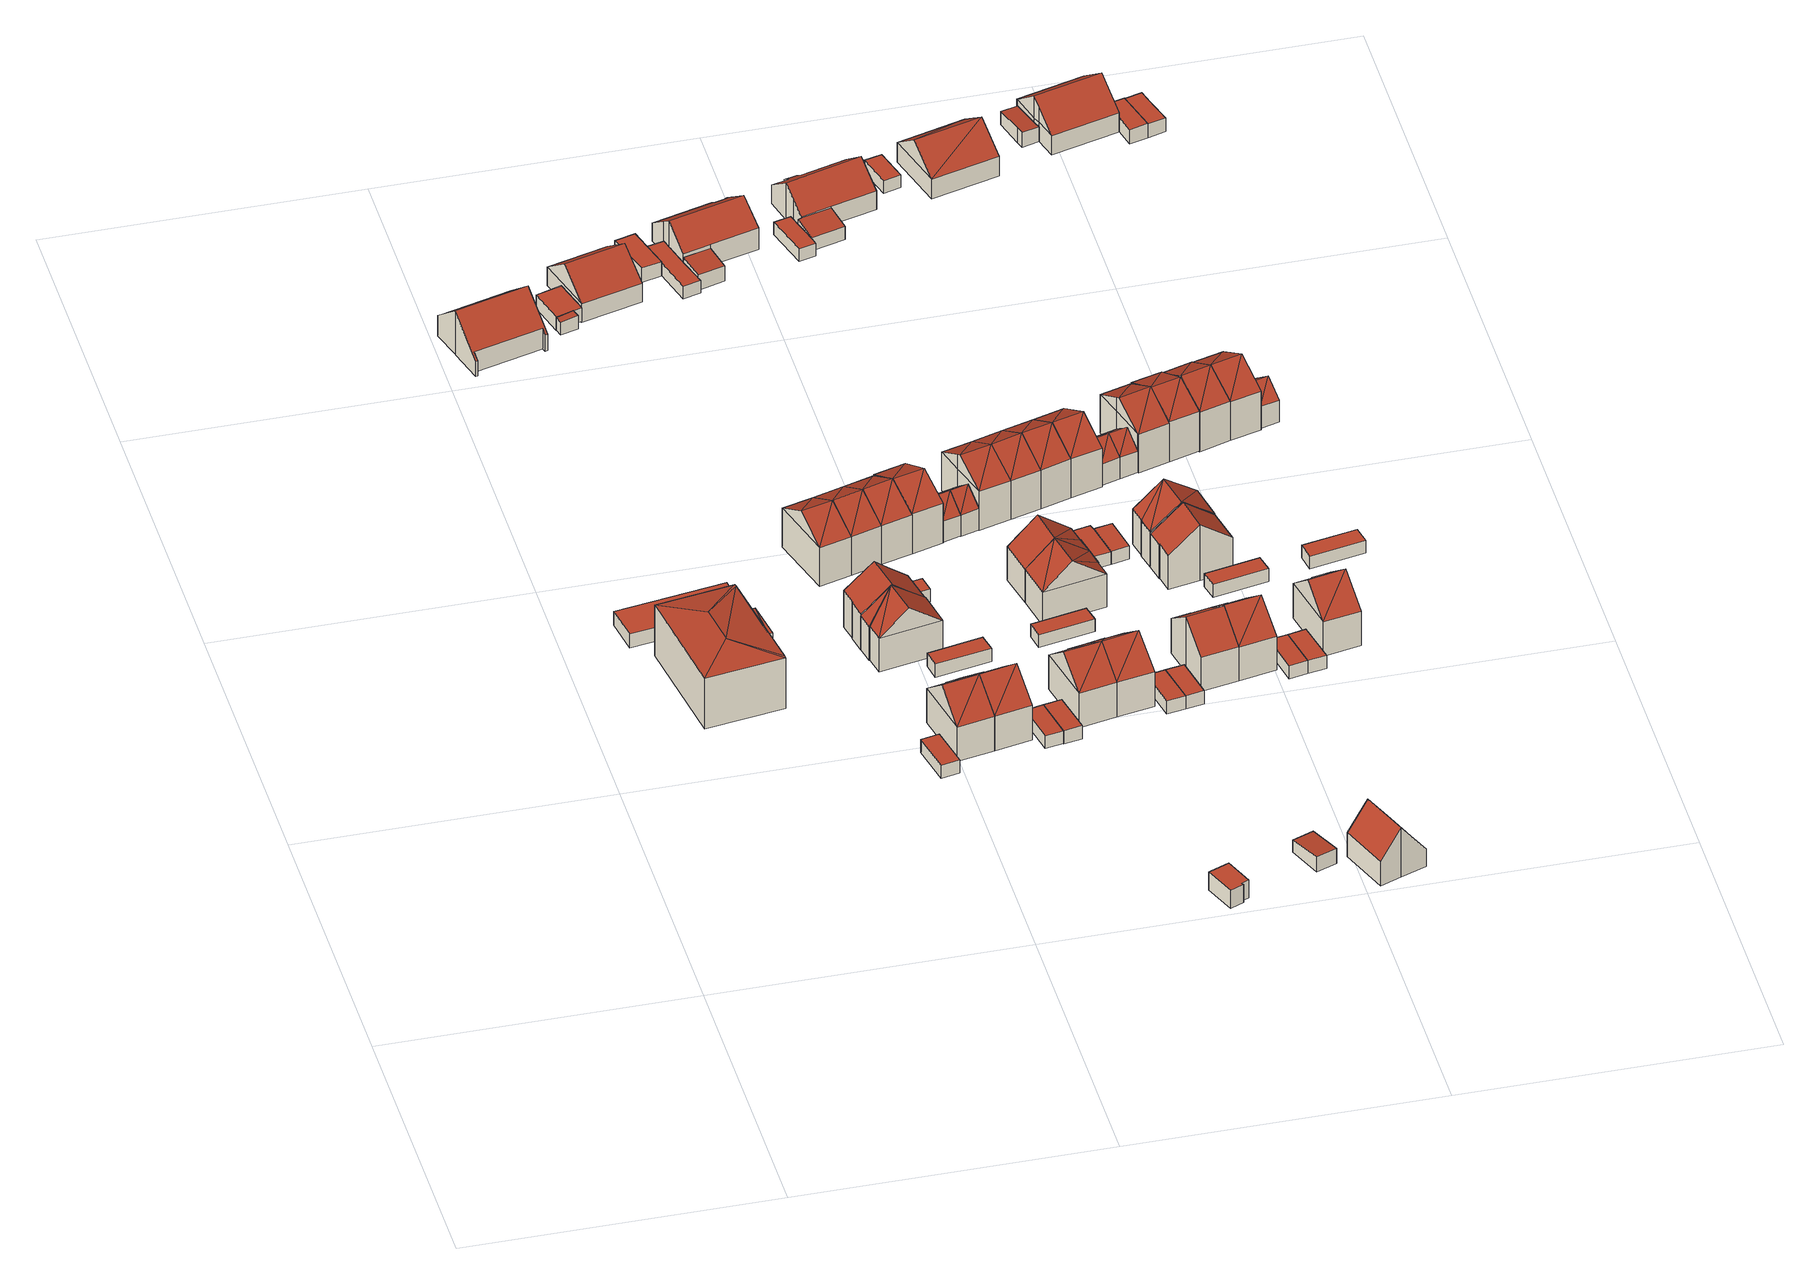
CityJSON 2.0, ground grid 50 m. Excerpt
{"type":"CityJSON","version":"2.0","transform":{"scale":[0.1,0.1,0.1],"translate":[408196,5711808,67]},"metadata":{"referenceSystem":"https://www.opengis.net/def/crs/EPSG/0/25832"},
"CityObjects":{
"building1":{"type":"Building","attributes":{"Gemeindeschluessel":"05978036","Geometrietyp2DReferenz":"3000","function":"31001_1000","roofType":"5000","measuredHeight":10.51},"geometry":[{"type":"MultiSurface","lod":"2","boundaries":[[[0,1,2,3]],[[1,4,5,2]],[[4,6,7,5]],[[6,8,9,7]],[[8,10,11,9]],[[10,12,13,11]],[[12,14,15,13]],[[14,0,3,15]],[[1,16,17]],[[16,1,0]],[[18,12,19]],[[12,18,14]],[[14,18,16,0]],[[8,6,10]],[[4,10,6]],[[17,10,4]],[[17,19,10]],[[17,18,19]],[[18,17,16]],[[4,1,17]],[[12,10,19]],[[3,2,5,7,9,11,13,15]]],"semantics":{"surfaces":[{"type":"WallSurface"},{"type":"RoofSurface"},{"type":"GroundSurface"}],"values":[0,0,0,0,0,0,0,0,1,1,1,1,1,1,1,1,1,1,1,0,0,2]}}]},
"building2":{"type":"Building","attributes":{"Gemeindeschluessel":"05978036","Geometrietyp2DReferenz":"3000","function":"31001_2460","roofType":"1000","measuredHeight":2.5},"geometry":[{"type":"MultiSurface","lod":"2","boundaries":[[[20,21,22,23]],[[21,24,25,22]],[[24,26,27,25]],[[26,20,23,27]],[[26,24,21,20]],[[23,22,25,27]]],"semantics":{"surfaces":[{"type":"WallSurface"},{"type":"RoofSurface"},{"type":"GroundSurface"}],"values":[0,0,0,0,1,2]}}]},
"building3":{"type":"Building","attributes":{"Gemeindeschluessel":"05978036","Geometrietyp2DReferenz":"3000","function":"31001_1000","roofType":"3100","measuredHeight":7.9},"geometry":[{"type":"MultiSurface","lod":"2","boundaries":[[[28,29,30,31]],[[29,32,33,30]],[[32,34,35,33]],[[34,36,37,35]],[[36,38,39,37]],[[38,40,41,39]],[[40,42,43,41]],[[42,44,45,43]],[[44,46,47,45]],[[46,48,49,47]],[[48,50,51,49]],[[50,28,31,51]],[[46,44,42,40,38,36,34,32,29]],[[29,28,50,48,46]],[[31,30,33,35,37,39,41,43,45,47,49,51]]],"semantics":{"surfaces":[{"type":"WallSurface"},{"type":"RoofSurface"},{"type":"GroundSurface"}],"values":[0,0,0,0,0,0,0,0,0,0,0,0,1,1,2]}}]},
"building4":{"type":"Building","attributes":{"Gemeindeschluessel":"05978036","Geometrietyp2DReferenz":"3000","function":"31001_2460","roofType":"1000","measuredHeight":2.38},"geometry":[{"type":"MultiSurface","lod":"2","boundaries":[[[52,53,54,55]],[[53,56,57,54]],[[56,58,59,57]],[[58,52,55,59]],[[58,56,53,52]],[[55,54,57,59]]],"semantics":{"surfaces":[{"type":"WallSurface"},{"type":"RoofSurface"},{"type":"GroundSurface"}],"values":[0,0,0,0,1,2]}}]},
"building5":{"type":"Building","attributes":{"Gemeindeschluessel":"05978036","Geometrietyp2DReferenz":"3000","function":"31001_1000","roofType":"5000","measuredHeight":10.38},"geometry":[{"type":"MultiSurface","lod":"2","boundaries":[[[60,61,62,63]],[[61,64,65,62]],[[64,66,67,65]],[[66,68,69,67]],[[68,70,71,69]],[[70,60,63,71]],[[60,70,68]],[[68,72,60]],[[68,73,72]],[[73,68,66]],[[72,64,61]],[[64,72,73]],[[61,60,72]],[[66,64,73]],[[63,62,65,67,69,71]]],"semantics":{"surfaces":[{"type":"WallSurface"},{"type":"RoofSurface"},{"type":"GroundSurface"}],"values":[0,0,0,0,0,0,1,1,1,1,1,1,0,0,2]}}]},
"building6":{"type":"Building","attributes":{"Gemeindeschluessel":"05978036","Geometrietyp2DReferenz":"3000","function":"31001_9998","roofType":"2100","measuredHeight":2.46},"geometry":[{"type":"MultiSurface","lod":"2","boundaries":[[[74,75,76,77]],[[75,78,79,76]],[[78,80,81,79]],[[80,74,77,81]],[[80,78,75,74]],[[77,76,79,81]]],"semantics":{"surfaces":[{"type":"WallSurface"},{"type":"RoofSurface"},{"type":"GroundSurface"}],"values":[0,0,0,0,1,2]}}]},
"building7":{"type":"Building","attributes":{"Gemeindeschluessel":"05978036","Geometrietyp2DReferenz":"3000","function":"31001_2460","roofType":"1000","measuredHeight":2.47},"geometry":[{"type":"MultiSurface","lod":"2","boundaries":[[[82,83,84,85]],[[83,86,87,84]],[[86,88,89,87]],[[88,90,91,89]],[[90,92,93,91]],[[92,82,85,93]],[[92,90,88,86,83,82]],[[85,84,87,89,91,93]]],"semantics":{"surfaces":[{"type":"WallSurface"},{"type":"RoofSurface"},{"type":"GroundSurface"}],"values":[0,0,0,0,0,0,1,2]}}]},
"building8":{"type":"Building","attributes":{"Gemeindeschluessel":"05978036","Geometrietyp2DReferenz":"3000","function":"31001_1000","roofType":"5000","measuredHeight":10.19},"geometry":[{"type":"MultiSurface","lod":"2","boundaries":[[[94,95,96,97]],[[95,98,99,96]],[[98,100,101,99]],[[100,102,103,101]],[[102,104,105,103]],[[104,94,97,105]],[[106,98,95,107]],[[107,100,106]],[[107,102,100]],[[107,104,102]],[[104,107,94]],[[95,94,107]],[[100,98,106]],[[97,96,99,101,103,105]]],"semantics":{"surfaces":[{"type":"WallSurface"},{"type":"RoofSurface"},{"type":"GroundSurface"}],"values":[0,0,0,0,0,0,1,1,1,1,1,0,0,2]}}]},
"building9":{"type":"Building","attributes":{"Gemeindeschluessel":"05978036","Geometrietyp2DReferenz":"3000","function":"31001_1000","roofType":"3100","measuredHeight":10.18},"geometry":[{"type":"MultiSurface","lod":"2","boundaries":[[[108,109,110,111]],[[109,112,113,110]],[[112,114,115,113]],[[114,108,111,115]],[[112,109,116]],[[108,114,117]],[[117,109,108]],[[109,117,116]],[[114,116,117]],[[116,114,112]],[[111,110,113,115]]],"semantics":{"surfaces":[{"type":"WallSurface"},{"type":"RoofSurface"},{"type":"GroundSurface"}],"values":[0,0,0,0,0,0,1,1,1,1,2]}}]},
"building10":{"type":"Building","attributes":{"Gemeindeschluessel":"05978036","Geometrietyp2DReferenz":"3000","function":"31001_1000","roofType":"5000","measuredHeight":10.4},"geometry":[{"type":"MultiSurface","lod":"2","boundaries":[[[118,119,120,121]],[[119,122,123,120]],[[122,124,125,123]],[[124,126,127,125]],[[126,128,129,127]],[[128,130,131,129]],[[130,118,121,131]],[[118,132,133,124,122,119]],[[130,128,126,133,132]],[[126,124,133]],[[118,130,132]],[[121,120,123,125,127,129,131]]],"semantics":{"surfaces":[{"type":"WallSurface"},{"type":"RoofSurface"},{"type":"GroundSurface"}],"values":[0,0,0,0,0,0,0,1,1,0,0,2]}}]},
"building11":{"type":"Building","attributes":{"Gemeindeschluessel":"05978036","Geometrietyp2DReferenz":"3000","function":"31001_1000","roofType":"5000","measuredHeight":10.38},"geometry":[{"type":"MultiSurface","lod":"2","boundaries":[[[60,134,135,63]],[[134,136,137,135]],[[136,138,139,137]],[[138,140,141,139]],[[140,61,62,141]],[[61,60,63,62]],[[142,61,140]],[[61,142,72]],[[136,142,138]],[[136,72,142]],[[134,72,136]],[[72,134,60]],[[140,138,142]],[[60,61,72]],[[63,135,137,139,141,62]]],"semantics":{"surfaces":[{"type":"WallSurface"},{"type":"RoofSurface"},{"type":"GroundSurface"}],"values":[0,0,0,0,0,0,1,1,1,1,1,1,0,0,2]}}]},
"building12":{"type":"Building","attributes":{"Gemeindeschluessel":"05978036","Geometrietyp2DReferenz":"3000","function":"31001_1000","roofType":"3100","measuredHeight":7.4},"geometry":[{"type":"MultiSurface","lod":"2","boundaries":[[[143,144,145,146]],[[144,147,148,145]],[[147,149,150,148]],[[149,143,146,150]],[[147,144,151]],[[143,149,152]],[[144,143,152,151]],[[149,147,151,152]],[[146,145,148,150]]],"semantics":{"surfaces":[{"type":"WallSurface"},{"type":"RoofSurface"},{"type":"GroundSurface"}],"values":[0,0,0,0,0,0,1,1,2]}}]},
"building13":{"type":"Building","attributes":{"Gemeindeschluessel":"05978036","Geometrietyp2DReferenz":"3000","function":"31001_2460","roofType":"1000","measuredHeight":2.43},"geometry":[{"type":"MultiSurface","lod":"2","boundaries":[[[153,154,155,156]],[[154,157,158,155]],[[157,159,160,158]],[[159,153,156,160]],[[159,157,154,153]],[[156,155,158,160]]],"semantics":{"surfaces":[{"type":"WallSurface"},{"type":"RoofSurface"},{"type":"GroundSurface"}],"values":[0,0,0,0,1,2]}}]},
"building14":{"type":"Building","attributes":{"Gemeindeschluessel":"05978036","Geometrietyp2DReferenz":"3000","function":"31001_1000","roofType":"3100","measuredHeight":10.2},"geometry":[{"type":"MultiSurface","lod":"2","boundaries":[[[114,161,162,115]],[[161,163,164,162]],[[163,108,111,164]],[[108,114,115,111]],[[163,161,165]],[[114,108,117]],[[161,117,165]],[[117,161,114]],[[165,108,163]],[[108,165,117]],[[115,162,164,111]]],"semantics":{"surfaces":[{"type":"WallSurface"},{"type":"RoofSurface"},{"type":"GroundSurface"}],"values":[0,0,0,0,0,0,1,1,1,1,2]}}]},
"building15":{"type":"Building","attributes":{"Gemeindeschluessel":"05978036","Geometrietyp2DReferenz":"3000","function":"31001_2460","roofType":"1000","measuredHeight":2.44},"geometry":[{"type":"MultiSurface","lod":"2","boundaries":[[[166,167,168,127]],[[167,169,170,168]],[[169,171,172,170]],[[171,173,129,172]],[[173,166,127,129]],[[173,171,169,167,166]],[[127,168,170,172,129]]],"semantics":{"surfaces":[{"type":"WallSurface"},{"type":"RoofSurface"},{"type":"GroundSurface"}],"values":[0,0,0,0,0,1,2]}}]},
"building16":{"type":"Building","attributes":{"Gemeindeschluessel":"05978036","Geometrietyp2DReferenz":"3000","function":"31001_2460","roofType":"1000","measuredHeight":2.35},"geometry":[{"type":"MultiSurface","lod":"2","boundaries":[[[174,175,176,177]],[[175,178,179,176]],[[178,180,181,179]],[[180,174,177,181]],[[180,178,175,174]],[[177,176,179,181]]],"semantics":{"surfaces":[{"type":"WallSurface"},{"type":"RoofSurface"},{"type":"GroundSurface"}],"values":[0,0,0,0,1,2]}}]},
"building17":{"type":"Building","attributes":{"Gemeindeschluessel":"05978036","Geometrietyp2DReferenz":"3000","function":"31001_2460","roofType":"1000","measuredHeight":2.41},"geometry":[{"type":"MultiSurface","lod":"2","boundaries":[[[174,182,183,184]],[[182,185,186,183]],[[185,175,187,186]],[[175,174,184,187]],[[175,185,182,174]],[[184,183,186,187]]],"semantics":{"surfaces":[{"type":"WallSurface"},{"type":"RoofSurface"},{"type":"GroundSurface"}],"values":[0,0,0,0,1,2]}}]},
"building18":{"type":"Building","attributes":{"Gemeindeschluessel":"05978036","Geometrietyp2DReferenz":"3000","function":"31001_1000","roofType":"1000","measuredHeight":3.38},"geometry":[{"type":"MultiSurface","lod":"2","boundaries":[[[188,189,190,191]],[[189,192,193,190]],[[192,194,195,193]],[[194,196,197,195]],[[196,198,199,197]],[[198,200,201,199]],[[200,188,191,201]],[[200,198,196,194,192,189,188]],[[191,190,193,195,197,199,201]]],"semantics":{"surfaces":[{"type":"WallSurface"},{"type":"RoofSurface"},{"type":"GroundSurface"}],"values":[0,0,0,0,0,0,0,1,2]}}]},
"building19":{"type":"Building","attributes":{"Gemeindeschluessel":"05978036","Geometrietyp2DReferenz":"3000","function":"31001_1000","roofType":"3100","measuredHeight":10.19},"geometry":[{"type":"MultiSurface","lod":"2","boundaries":[[[161,202,203,162]],[[202,204,205,203]],[[204,163,164,205]],[[163,161,162,164]],[[204,202,206]],[[161,163,165]],[[202,165,206]],[[165,202,161]],[[206,163,204]],[[163,206,165]],[[162,203,205,164]]],"semantics":{"surfaces":[{"type":"WallSurface"},{"type":"RoofSurface"},{"type":"GroundSurface"}],"values":[0,0,0,0,0,0,1,1,1,1,2]}}]},
"building20":{"type":"Building","attributes":{"Gemeindeschluessel":"05978036","Geometrietyp2DReferenz":"3000","function":"31001_2460","roofType":"1000","measuredHeight":2.6},"geometry":[{"type":"MultiSurface","lod":"2","boundaries":[[[207,208,209,210]],[[208,211,212,209]],[[211,213,214,212]],[[213,215,216,214]],[[215,207,210,216]],[[215,213,211,208,207]],[[210,209,212,214,216]]],"semantics":{"surfaces":[{"type":"WallSurface"},{"type":"RoofSurface"},{"type":"GroundSurface"}],"values":[0,0,0,0,0,1,2]}}]},
"building21":{"type":"Building","attributes":{"Gemeindeschluessel":"05978036","Geometrietyp2DReferenz":"3000","function":"31001_1000","roofType":"5000","measuredHeight":10.15},"geometry":[{"type":"MultiSurface","lod":"2","boundaries":[[[217,218,219,203]],[[218,220,221,219]],[[220,222,205,221]],[[222,217,203,205]],[[218,223,224]],[[223,218,217]],[[224,222,220]],[[222,224,223]],[[220,218,224]],[[217,222,223]],[[203,219,221,205]]],"semantics":{"surfaces":[{"type":"WallSurface"},{"type":"RoofSurface"},{"type":"GroundSurface"}],"values":[0,0,0,0,1,1,1,1,0,0,2]}}]},
"building22":{"type":"Building","attributes":{"Gemeindeschluessel":"05978036","Geometrietyp2DReferenz":"3000","function":"31001_1000","roofType":"5000","measuredHeight":10.35},"geometry":[{"type":"MultiSurface","lod":"2","boundaries":[[[225,226,227,228]],[[226,229,230,227]],[[229,231,232,230]],[[231,233,234,232]],[[233,235,236,234]],[[235,225,228,236]],[[237,229,226]],[[229,237,238]],[[225,235,233]],[[233,237,225]],[[233,238,237]],[[238,233,231]],[[231,229,238]],[[226,225,237]],[[228,227,230,232,234,236]]],"semantics":{"surfaces":[{"type":"WallSurface"},{"type":"RoofSurface"},{"type":"GroundSurface"}],"values":[0,0,0,0,0,0,1,1,1,1,1,1,0,0,2]}}]},
"building23":{"type":"Building","attributes":{"Gemeindeschluessel":"05978036","Geometrietyp2DReferenz":"3000","function":"31001_2460","roofType":"1000","measuredHeight":2.29},"geometry":[{"type":"MultiSurface","lod":"2","boundaries":[[[239,240,241,242]],[[240,243,244,241]],[[243,245,246,244]],[[245,247,248,246]],[[247,249,250,248]],[[249,251,252,250]],[[251,239,242,252]],[[251,249,247,245,243,240,239]],[[242,241,244,246,248,250,252]]],"semantics":{"surfaces":[{"type":"WallSurface"},{"type":"RoofSurface"},{"type":"GroundSurface"}],"values":[0,0,0,0,0,0,0,1,2]}}]},
"building24":{"type":"Building","attributes":{"Gemeindeschluessel":"05978036","Geometrietyp2DReferenz":"3000","function":"31001_2460","roofType":"3100","measuredHeight":6.32},"geometry":[{"type":"MultiSurface","lod":"2","boundaries":[[[253,254,255,256]],[[254,257,258,255]],[[257,259,260,258]],[[259,253,256,260]],[[257,254,261]],[[253,259,262]],[[254,262,261]],[[262,254,253]],[[261,259,257]],[[259,261,262]],[[256,255,258,260]]],"semantics":{"surfaces":[{"type":"WallSurface"},{"type":"RoofSurface"},{"type":"GroundSurface"}],"values":[0,0,0,0,0,0,1,1,1,1,2]}}]},
"building25":{"type":"Building","attributes":{"Gemeindeschluessel":"05978036","Geometrietyp2DReferenz":"3000","function":"31001_2460","roofType":"1000","measuredHeight":2.3},"geometry":[{"type":"MultiSurface","lod":"2","boundaries":[[[263,264,265,266]],[[264,267,268,265]],[[267,269,270,268]],[[269,263,266,270]],[[269,267,264,263]],[[266,265,268,270]]],"semantics":{"surfaces":[{"type":"WallSurface"},{"type":"RoofSurface"},{"type":"GroundSurface"}],"values":[0,0,0,0,1,2]}}]},
"building26":{"type":"Building","attributes":{"Gemeindeschluessel":"05978036","Geometrietyp2DReferenz":"3000","function":"31001_1000","roofType":"5000","measuredHeight":10.34},"geometry":[{"type":"MultiSurface","lod":"2","boundaries":[[[225,271,272,228]],[[271,273,274,272]],[[273,275,276,274]],[[275,277,278,276]],[[277,226,227,278]],[[226,225,228,227]],[[273,279,275]],[[273,237,279]],[[271,237,273]],[[237,271,225]],[[279,226,277]],[[226,279,237]],[[277,275,279]],[[225,226,237]],[[228,272,274,276,278,227]]],"semantics":{"surfaces":[{"type":"WallSurface"},{"type":"RoofSurface"},{"type":"GroundSurface"}],"values":[0,0,0,0,0,0,1,1,1,1,1,1,0,0,2]}}]},
"building27":{"type":"Building","attributes":{"Gemeindeschluessel":"05978036","Geometrietyp2DReferenz":"3000","function":"31001_2460","roofType":"3100","measuredHeight":6.42},"geometry":[{"type":"MultiSurface","lod":"2","boundaries":[[[254,280,281,282]],[[280,283,284,281]],[[283,257,285,284]],[[257,254,282,285]],[[283,280,286]],[[254,257,261]],[[280,261,286]],[[261,280,254]],[[286,257,283]],[[257,286,261]],[[282,281,284,285]]],"semantics":{"surfaces":[{"type":"WallSurface"},{"type":"RoofSurface"},{"type":"GroundSurface"}],"values":[0,0,0,0,0,0,1,1,1,1,2]}}]},
"building28":{"type":"Building","attributes":{"Gemeindeschluessel":"05978036","Geometrietyp2DReferenz":"3000","function":"31001_1000"},"children":["building28-1","building28-2"]},
"building28-1":{"type":"BuildingPart","attributes":{"roofType":"2100","measuredHeight":3.23},"parents":["building28"],"geometry":[{"type":"MultiSurface","lod":"2","boundaries":[[[287,288,289,290]],[[288,291,250,289]],[[291,292,248,250]],[[291,288,287,292]],[[248,290,289,250]],[[290,248,292,287]]],"semantics":{"surfaces":[{"type":"WallSurface"},{"type":"RoofSurface"},{"type":"GroundSurface"},{"type":"ClosureSurface"}],"values":[0,0,0,1,2,3]}}]},
"building28-2":{"type":"BuildingPart","attributes":{"roofType":"3100","measuredHeight":7.15},"parents":["building28"],"geometry":[{"type":"MultiSurface","lod":"2","boundaries":[[[293,294,295,296]],[[294,297,298,295]],[[297,299,300,298]],[[299,301,302,300]],[[301,303,304,302]],[[303,305,306,304]],[[305,307,290,306]],[[307,287,290]],[[308,309,310,248,292]],[[309,311,246,310]],[[311,312,313,246]],[[312,293,296,313]],[[309,308,307,305,303]],[[303,301,299,297,294,293,312,311,309]],[[296,295,298,300,302,304,306,290,248,310,246,313]],[[292,287,307,308]],[[292,248,290,287]]],"semantics":{"surfaces":[{"type":"WallSurface"},{"type":"RoofSurface"},{"type":"GroundSurface"},{"type":"ClosureSurface"}],"values":[0,0,0,0,0,0,0,0,0,0,0,0,1,1,2,0,3]}}]},
"building29":{"type":"Building","attributes":{"Gemeindeschluessel":"05978036","Geometrietyp2DReferenz":"3000","function":"31001_2460","roofType":"2100","measuredHeight":2.85},"geometry":[{"type":"MultiSurface","lod":"2","boundaries":[[[314,315,316,317]],[[315,318,319,316]],[[318,320,321,319]],[[320,314,317,321]],[[320,318,315,314]],[[317,316,319,321]]],"semantics":{"surfaces":[{"type":"WallSurface"},{"type":"RoofSurface"},{"type":"GroundSurface"}],"values":[0,0,0,0,1,2]}}]},
"building30":{"type":"Building","attributes":{"Gemeindeschluessel":"05978036","Geometrietyp2DReferenz":"3000","function":"31001_1000","roofType":"5000","measuredHeight":10.29},"geometry":[{"type":"MultiSurface","lod":"2","boundaries":[[[322,323,324,325]],[[323,326,327,324]],[[326,328,329,327]],[[328,330,331,329]],[[330,332,333,331]],[[332,322,325,333]],[[334,332,335]],[[332,334,322]],[[326,323,328]],[[328,335,330]],[[323,335,328]],[[335,323,334]],[[323,322,334]],[[332,330,335]],[[325,324,327,329,331,333]]],"semantics":{"surfaces":[{"type":"WallSurface"},{"type":"RoofSurface"},{"type":"GroundSurface"}],"values":[0,0,0,0,0,0,1,1,1,1,1,1,0,0,2]}}]},
"building31":{"type":"Building","attributes":{"Gemeindeschluessel":"05978036","Geometrietyp2DReferenz":"3000","function":"31001_1000","roofType":"5000","measuredHeight":10.3},"geometry":[{"type":"MultiSurface","lod":"2","boundaries":[[[322,336,337,325]],[[336,338,339,337]],[[338,340,341,339]],[[340,342,343,341]],[[342,323,324,343]],[[323,322,325,324]],[[322,334,344,336]],[[340,323,342]],[[340,334,323]],[[338,334,340]],[[334,338,344]],[[322,323,334]],[[338,336,344]],[[325,337,339,341,343,324]]],"semantics":{"surfaces":[{"type":"WallSurface"},{"type":"RoofSurface"},{"type":"GroundSurface"}],"values":[0,0,0,0,0,0,1,1,1,1,1,0,0,2]}}]},
"building32":{"type":"Building","attributes":{"Gemeindeschluessel":"05978036","Geometrietyp2DReferenz":"3000","function":"31001_2460","roofType":"1000","measuredHeight":2.43},"geometry":[{"type":"MultiSurface","lod":"2","boundaries":[[[345,346,347,348]],[[346,349,350,347]],[[349,351,352,350]],[[351,345,348,352]],[[351,349,346,345]],[[348,347,350,352]]],"semantics":{"surfaces":[{"type":"WallSurface"},{"type":"RoofSurface"},{"type":"GroundSurface"}],"values":[0,0,0,0,1,2]}}]},
"building33":{"type":"Building","attributes":{"Gemeindeschluessel":"05978036","Geometrietyp2DReferenz":"3000","function":"31001_1000","roofType":"3100","measuredHeight":10.21},"geometry":[{"type":"MultiSurface","lod":"2","boundaries":[[[353,354,355,356]],[[354,357,358,355]],[[357,359,284,358]],[[359,360,281,284]],[[360,361,362,281]],[[361,353,356,362]],[[363,364,353]],[[353,361,365,363]],[[357,354,364]],[[364,363,366,357]],[[357,366,359]],[[359,366,363,365,360]],[[360,365,361]],[[353,364,354]],[[356,355,358,284,281,362]]],"semantics":{"surfaces":[{"type":"WallSurface"},{"type":"RoofSurface"},{"type":"GroundSurface"}],"values":[0,0,0,0,0,0,1,1,1,1,0,0,0,0,2]}}]},
"building34":{"type":"Building","attributes":{"Gemeindeschluessel":"05978036","Geometrietyp2DReferenz":"3000","function":"31001_2460","roofType":"1000","measuredHeight":2.37},"geometry":[{"type":"MultiSurface","lod":"2","boundaries":[[[345,367,368,348]],[[367,369,370,368]],[[369,346,347,370]],[[346,345,348,347]],[[346,369,367,345]],[[348,368,370,347]]],"semantics":{"surfaces":[{"type":"WallSurface"},{"type":"RoofSurface"},{"type":"GroundSurface"}],"values":[0,0,0,0,1,2]}}]},
"building35":{"type":"Building","attributes":{"Gemeindeschluessel":"05978036","Geometrietyp2DReferenz":"3000","function":"31001_1000","roofType":"3100","measuredHeight":10.21},"geometry":[{"type":"MultiSurface","lod":"2","boundaries":[[[353,371,372,356]],[[371,373,374,372]],[[373,354,355,374]],[[354,353,356,355]],[[373,371,375]],[[353,354,364]],[[371,364,375]],[[364,371,353]],[[375,354,373]],[[354,375,364]],[[356,372,374,355]]],"semantics":{"surfaces":[{"type":"WallSurface"},{"type":"RoofSurface"},{"type":"GroundSurface"}],"values":[0,0,0,0,0,0,1,1,1,1,2]}}]},
"building36":{"type":"Building","attributes":{"Gemeindeschluessel":"05978036","Geometrietyp2DReferenz":"3000","function":"31001_1000","roofType":"3100","measuredHeight":9.03},"geometry":[{"type":"MultiSurface","lod":"2","boundaries":[[[376,377,378,379]],[[377,380,381,378]],[[380,382,383,381]],[[382,384,385,383]],[[384,386,387,385]],[[386,388,389,387]],[[388,390,391,389]],[[390,376,379,391]],[[386,384,382,380,377,376]],[[376,390,388,386]],[[379,378,381,383,385,387,389,391]]],"semantics":{"surfaces":[{"type":"WallSurface"},{"type":"RoofSurface"},{"type":"GroundSurface"}],"values":[0,0,0,0,0,0,0,0,1,1,2]}}]},
"building37":{"type":"Building","attributes":{"Gemeindeschluessel":"05978036","Geometrietyp2DReferenz":"3000","function":"31001_2460","roofType":"1000","measuredHeight":2.33},"geometry":[{"type":"MultiSurface","lod":"2","boundaries":[[[392,393,394,395]],[[393,396,397,394]],[[396,398,399,397]],[[398,400,401,399]],[[400,392,395,401]],[[400,398,396,393,392]],[[395,394,397,399,401]]],"semantics":{"surfaces":[{"type":"WallSurface"},{"type":"RoofSurface"},{"type":"GroundSurface"}],"values":[0,0,0,0,0,1,2]}}]},
"building38":{"type":"Building","attributes":{"Gemeindeschluessel":"05978036","Geometrietyp2DReferenz":"3000","function":"31001_1000","roofType":"3100","measuredHeight":10.24},"geometry":[{"type":"MultiSurface","lod":"2","boundaries":[[[402,403,404,405]],[[403,406,407,404]],[[406,408,409,407]],[[408,410,411,409]],[[410,412,413,411]],[[412,414,415,413]],[[414,416,417,415]],[[416,402,405,417]],[[412,410,408,406]],[[406,403,402,416,414,412]],[[405,404,407,409,411,413,415,417]]],"semantics":{"surfaces":[{"type":"WallSurface"},{"type":"RoofSurface"},{"type":"GroundSurface"}],"values":[0,0,0,0,0,0,0,0,1,1,2]}}]},
"building39":{"type":"Building","attributes":{"Gemeindeschluessel":"05978036","Geometrietyp2DReferenz":"3000","function":"31001_2460","roofType":"1000","measuredHeight":2.24},"geometry":[{"type":"MultiSurface","lod":"2","boundaries":[[[418,419,420,421]],[[419,422,423,420]],[[422,424,425,423]],[[424,426,427,425]],[[426,428,429,427]],[[428,418,421,429]],[[428,426,424,422,419,418]],[[421,420,423,425,427,429]]],"semantics":{"surfaces":[{"type":"WallSurface"},{"type":"RoofSurface"},{"type":"GroundSurface"}],"values":[0,0,0,0,0,0,1,2]}}]},
"building40":{"type":"Building","attributes":{"Gemeindeschluessel":"05978036","Geometrietyp2DReferenz":"3000","function":"31001_1000","roofType":"3100","measuredHeight":10.17},"geometry":[{"type":"MultiSurface","lod":"2","boundaries":[[[371,430,431,372]],[[430,432,433,431]],[[432,373,374,433]],[[373,371,372,374]],[[432,430,434]],[[371,373,375]],[[430,375,434]],[[375,430,371]],[[434,373,432]],[[373,434,375]],[[372,431,433,374]]],"semantics":{"surfaces":[{"type":"WallSurface"},{"type":"RoofSurface"},{"type":"GroundSurface"}],"values":[0,0,0,0,0,0,1,1,1,1,2]}}]},
"building41":{"type":"Building","attributes":{"Gemeindeschluessel":"05978036","Geometrietyp2DReferenz":"3000","function":"31001_2460","roofType":"1000","measuredHeight":2.37},"geometry":[{"type":"MultiSurface","lod":"2","boundaries":[[[435,436,437,399]],[[436,438,439,437]],[[438,440,401,439]],[[440,435,399,401]],[[440,438,436,435]],[[399,437,439,401]]],"semantics":{"surfaces":[{"type":"WallSurface"},{"type":"RoofSurface"},{"type":"GroundSurface"}],"values":[0,0,0,0,1,2]}}]},
"building42":{"type":"Building","attributes":{"Gemeindeschluessel":"05978036","Geometrietyp2DReferenz":"3000","function":"31001_1000","roofType":"5000","measuredHeight":10.24},"geometry":[{"type":"MultiSurface","lod":"2","boundaries":[[[403,441,442,404]],[[441,443,444,442]],[[443,445,446,444]],[[445,447,448,446]],[[447,449,409,448]],[[449,403,404,409]],[[450,449,447]],[[449,450,451]],[[443,450,445]],[[443,451,450]],[[441,451,443]],[[451,441,403]],[[447,445,450]],[[403,449,451]],[[404,442,444,446,448,409]]],"semantics":{"surfaces":[{"type":"WallSurface"},{"type":"RoofSurface"},{"type":"GroundSurface"}],"values":[0,0,0,0,0,0,1,1,1,1,1,1,0,0,2]}}]},
"building43":{"type":"Building","attributes":{"Gemeindeschluessel":"05978036","Geometrietyp2DReferenz":"3000","function":"31001_1000","roofType":"3100","measuredHeight":10.18},"geometry":[{"type":"MultiSurface","lod":"2","boundaries":[[[452,453,454,455]],[[453,456,457,454]],[[456,458,459,457]],[[458,432,433,459]],[[432,430,431,433]],[[430,452,455,431]],[[452,434,460,461]],[[434,452,430]],[[460,432,458,462]],[[432,460,434]],[[453,461,460,462,456]],[[456,462,458]],[[452,461,453]],[[432,434,430]],[[455,454,457,459,433,431]]],"semantics":{"surfaces":[{"type":"WallSurface"},{"type":"RoofSurface"},{"type":"GroundSurface"}],"values":[0,0,0,0,0,0,1,1,1,1,0,0,0,0,2]}}]},
"building44":{"type":"Building","attributes":{"Gemeindeschluessel":"05978036","Geometrietyp2DReferenz":"3000","function":"31001_1000"},"children":["building44-1","building44-2"]},
"building44-1":{"type":"BuildingPart","attributes":{"roofType":"2100","measuredHeight":3.21},"parents":["building44"],"geometry":[{"type":"MultiSurface","lod":"2","boundaries":[[[463,464,423,425]],[[464,465,466,423]],[[467,468,469,470]],[[468,463,425,469]],[[468,467,465,464,463]],[[425,423,466,470,469]],[[470,466,465,467]]],"semantics":{"surfaces":[{"type":"WallSurface"},{"type":"RoofSurface"},{"type":"GroundSurface"},{"type":"ClosureSurface"}],"values":[0,0,0,0,1,2,3]}}]},
"building44-2":{"type":"BuildingPart","attributes":{"roofType":"3100","measuredHeight":6.83},"parents":["building44"],"geometry":[{"type":"MultiSurface","lod":"2","boundaries":[[[471,466,465]],[[471,472,473,466]],[[472,474,475,473]],[[474,476,477,475]],[[476,478,479,477]],[[478,480,481,479]],[[480,482,483,481]],[[482,484,485,483]],[[484,486,487,485]],[[486,488,489,487]],[[488,490,491,489]],[[490,492,470,491]],[[492,467,470]],[[488,486,484,482,480,478,476,474]],[[474,472,471,492,490,488]],[[466,473,475,477,479,481,483,485,487,489,491,470]],[[465,467,492,471]],[[465,466,470,467]]],"semantics":{"surfaces":[{"type":"WallSurface"},{"type":"RoofSurface"},{"type":"GroundSurface"},{"type":"ClosureSurface"}],"values":[0,0,0,0,0,0,0,0,0,0,0,0,0,1,1,2,0,3]}}]},
"building45":{"type":"Building","attributes":{"Gemeindeschluessel":"05978036","Geometrietyp2DReferenz":"3000","function":"31001_1000","roofType":"3100","measuredHeight":10.23},"geometry":[{"type":"MultiSurface","lod":"2","boundaries":[[[493,494,495,496]],[[494,497,498,495]],[[497,499,500,498]],[[499,501,502,500]],[[501,503,504,502]],[[503,505,506,504]],[[505,507,508,506]],[[507,493,496,508]],[[503,501,499,497]],[[497,494,493,507,505,503]],[[496,495,498,500,502,504,506,508]]],"semantics":{"surfaces":[{"type":"WallSurface"},{"type":"RoofSurface"},{"type":"GroundSurface"}],"values":[0,0,0,0,0,0,0,0,1,1,2]}}]},
"building46":{"type":"Building","attributes":{"Gemeindeschluessel":"05978036","Geometrietyp2DReferenz":"3000","function":"31001_2460","roofType":"1000","measuredHeight":2.38},"geometry":[{"type":"MultiSurface","lod":"2","boundaries":[[[509,510,511,512]],[[510,513,514,511]],[[513,515,516,514]],[[515,509,512,516]],[[515,513,510,509]],[[512,511,514,516]]],"semantics":{"surfaces":[{"type":"WallSurface"},{"type":"RoofSurface"},{"type":"GroundSurface"}],"values":[0,0,0,0,1,2]}}]},
"building47":{"type":"Building","attributes":{"Gemeindeschluessel":"05978036","Geometrietyp2DReferenz":"3000","function":"31001_1000","roofType":"5000","measuredHeight":10.28},"geometry":[{"type":"MultiSurface","lod":"2","boundaries":[[[517,518,519,495]],[[518,520,521,519]],[[520,522,523,521]],[[522,524,525,523]],[[524,526,500,525]],[[526,517,495,500]],[[524,527,526]],[[527,524,528]],[[528,517,527]],[[528,520,517]],[[520,528,522]],[[517,520,518]],[[524,522,528]],[[517,526,527]],[[495,519,521,523,525,500]]],"semantics":{"surfaces":[{"type":"WallSurface"},{"type":"RoofSurface"},{"type":"GroundSurface"}],"values":[0,0,0,0,0,0,1,1,1,1,1,1,0,0,2]}}]},
"building48":{"type":"Building","attributes":{"Gemeindeschluessel":"05978036","Geometrietyp2DReferenz":"3000","function":"31001_2460","roofType":"3100","measuredHeight":6.34},"geometry":[{"type":"MultiSurface","lod":"2","boundaries":[[[529,530,531,532]],[[530,533,534,531]],[[533,535,536,534]],[[535,529,532,536]],[[533,530,537]],[[529,535,538]],[[530,538,537]],[[538,530,529]],[[537,535,533]],[[535,537,538]],[[532,531,534,536]]],"semantics":{"surfaces":[{"type":"WallSurface"},{"type":"RoofSurface"},{"type":"GroundSurface"}],"values":[0,0,0,0,0,0,1,1,1,1,2]}}]},
"building49":{"type":"Building","attributes":{"Gemeindeschluessel":"05978036","Geometrietyp2DReferenz":"3000","function":"31001_2460","roofType":"1000","measuredHeight":2.37},"geometry":[{"type":"MultiSurface","lod":"2","boundaries":[[[509,539,540,512]],[[539,541,542,540]],[[541,510,511,542]],[[510,509,512,511]],[[510,541,539,509]],[[512,540,542,511]]],"semantics":{"surfaces":[{"type":"WallSurface"},{"type":"RoofSurface"},{"type":"GroundSurface"}],"values":[0,0,0,0,1,2]}}]},
"building50":{"type":"Building","attributes":{"Gemeindeschluessel":"05978036","Geometrietyp2DReferenz":"3000","function":"31001_2460","roofType":"3100","measuredHeight":6.36},"geometry":[{"type":"MultiSurface","lod":"2","boundaries":[[[530,543,544,531]],[[543,545,546,544]],[[545,533,534,546]],[[533,530,531,534]],[[545,543,547]],[[530,533,537]],[[543,537,547]],[[537,543,530]],[[547,533,545]],[[533,547,537]],[[531,544,546,534]]],"semantics":{"surfaces":[{"type":"WallSurface"},{"type":"RoofSurface"},{"type":"GroundSurface"}],"values":[0,0,0,0,0,0,1,1,1,1,2]}}]},
"building51":{"type":"Building","attributes":{"Gemeindeschluessel":"05978036","Geometrietyp2DReferenz":"3000","function":"31001_2460","roofType":"1000","measuredHeight":2.4},"geometry":[{"type":"MultiSurface","lod":"2","boundaries":[[[548,549,550,551]],[[549,552,553,550]],[[552,554,555,553]],[[554,548,551,555]],[[554,552,549,548]],[[551,550,553,555]]],"semantics":{"surfaces":[{"type":"WallSurface"},{"type":"RoofSurface"},{"type":"GroundSurface"}],"values":[0,0,0,0,1,2]}}]},
"building52":{"type":"Building","attributes":{"Gemeindeschluessel":"05978036","Geometrietyp2DReferenz":"3000","function":"31001_1000","roofType":"3100","measuredHeight":10.17},"geometry":[{"type":"MultiSurface","lod":"2","boundaries":[[[556,557,558,559]],[[557,560,561,558]],[[560,562,546,561]],[[562,563,544,546]],[[563,564,565,544]],[[564,556,559,565]],[[566,556,567]],[[567,556,564,568]],[[560,557,566]],[[566,567,569,560]],[[560,569,562]],[[562,569,567,568,563]],[[563,568,564]],[[556,566,557]],[[559,558,561,546,544,565]]],"semantics":{"surfaces":[{"type":"WallSurface"},{"type":"RoofSurface"},{"type":"GroundSurface"}],"values":[0,0,0,0,0,0,1,1,1,1,0,0,0,0,2]}}]},
"building53":{"type":"Building","attributes":{"Gemeindeschluessel":"05978036","Geometrietyp2DReferenz":"3000","function":"31001_2460","roofType":"1000","measuredHeight":2.33},"geometry":[{"type":"MultiSurface","lod":"2","boundaries":[[[570,571,572,573]],[[571,574,575,572]],[[574,576,577,575]],[[576,570,573,577]],[[576,574,571,570]],[[573,572,575,577]]],"semantics":{"surfaces":[{"type":"WallSurface"},{"type":"RoofSurface"},{"type":"GroundSurface"}],"values":[0,0,0,0,1,2]}}]},
"building54":{"type":"Building","attributes":{"Gemeindeschluessel":"05978036","Geometrietyp2DReferenz":"3000","function":"31001_1000","roofType":"5000","measuredHeight":10.39},"geometry":[{"type":"MultiSurface","lod":"2","boundaries":[[[578,579,580,581]],[[579,582,583,580]],[[582,584,585,583]],[[584,586,587,585]],[[586,588,589,587]],[[588,578,581,589]],[[590,582,579]],[[582,590,591]],[[578,588,586]],[[586,590,578]],[[586,591,590]],[[591,586,584]],[[584,582,591]],[[579,578,590]],[[581,580,583,585,587,589]]],"semantics":{"surfaces":[{"type":"WallSurface"},{"type":"RoofSurface"},{"type":"GroundSurface"}],"values":[0,0,0,0,0,0,1,1,1,1,1,1,0,0,2]}}]},
"building55":{"type":"Building","attributes":{"Gemeindeschluessel":"05978036","Geometrietyp2DReferenz":"3000","function":"31001_1000","roofType":"3100","measuredHeight":10.05},"geometry":[{"type":"MultiSurface","lod":"2","boundaries":[[[592,593,594,559]],[[593,595,596,594]],[[595,597,558,596]],[[597,592,559,558]],[[595,593,598]],[[592,597,599]],[[593,599,598]],[[599,593,592]],[[598,597,595]],[[597,598,599]],[[559,594,596,558]]],"semantics":{"surfaces":[{"type":"WallSurface"},{"type":"RoofSurface"},{"type":"GroundSurface"}],"values":[0,0,0,0,0,0,1,1,1,1,2]}}]},
"building56":{"type":"Building","attributes":{"Gemeindeschluessel":"05978036","Geometrietyp2DReferenz":"3000","function":"31001_1000","roofType":"3100","measuredHeight":10.22},"geometry":[{"type":"MultiSurface","lod":"2","boundaries":[[[600,601,602,603]],[[601,604,605,602]],[[604,606,607,605]],[[606,600,603,607]],[[604,601,608]],[[600,606,609]],[[601,609,608]],[[609,601,600]],[[608,606,604]],[[606,608,609]],[[603,602,605,607]]],"semantics":{"surfaces":[{"type":"WallSurface"},{"type":"RoofSurface"},{"type":"GroundSurface"}],"values":[0,0,0,0,0,0,1,1,1,1,2]}}]},
"building57":{"type":"Building","attributes":{"Gemeindeschluessel":"05978036","Geometrietyp2DReferenz":"3000","function":"31001_1000","roofType":"3100","measuredHeight":7.49},"geometry":[{"type":"MultiSurface","lod":"2","boundaries":[[[610,611,612,613]],[[611,614,615,612]],[[614,616,617,615]],[[616,610,613,617]],[[614,611,618]],[[610,616,619]],[[611,619,618]],[[619,611,610]],[[618,616,614]],[[616,618,619]],[[613,612,615,617]]],"semantics":{"surfaces":[{"type":"WallSurface"},{"type":"RoofSurface"},{"type":"GroundSurface"}],"values":[0,0,0,0,0,0,1,1,1,1,2]}}]},
"building58":{"type":"Building","attributes":{"Gemeindeschluessel":"05978036","Geometrietyp2DReferenz":"3000","function":"31001_2460","roofType":"1000","measuredHeight":2.31},"geometry":[{"type":"MultiSurface","lod":"2","boundaries":[[[620,621,622,623]],[[621,624,625,622]],[[624,626,627,625]],[[626,620,623,627]],[[626,624,621,620]],[[623,622,625,627]]],"semantics":{"surfaces":[{"type":"WallSurface"},{"type":"RoofSurface"},{"type":"GroundSurface"}],"values":[0,0,0,0,1,2]}}]},
"building59":{"type":"Building","attributes":{"Gemeindeschluessel":"05978036","Geometrietyp2DReferenz":"3000","function":"31001_1000","roofType":"5000","measuredHeight":10.21},"geometry":[{"type":"MultiSurface","lod":"2","boundaries":[[[628,629,630,602]],[[629,631,632,630]],[[631,633,605,632]],[[633,628,602,605]],[[629,634,635]],[[634,629,628]],[[635,633,631]],[[633,635,634]],[[628,633,634]],[[631,629,635]],[[602,630,632,605]]],"semantics":{"surfaces":[{"type":"WallSurface"},{"type":"RoofSurface"},{"type":"GroundSurface"}],"values":[0,0,0,0,1,1,1,1,0,0,2]}}]},
"building60":{"type":"Building","attributes":{"Gemeindeschluessel":"05978036","Geometrietyp2DReferenz":"3000","function":"31001_2460","roofType":"3100","measuredHeight":6.38},"geometry":[{"type":"MultiSurface","lod":"2","boundaries":[[[636,637,638,639]],[[637,640,641,638]],[[640,642,643,641]],[[642,636,639,643]],[[640,637,644]],[[636,642,645]],[[637,645,644]],[[645,637,636]],[[644,642,640]],[[642,644,645]],[[639,638,641,643]]],"semantics":{"surfaces":[{"type":"WallSurface"},{"type":"RoofSurface"},{"type":"GroundSurface"}],"values":[0,0,0,0,0,0,1,1,1,1,2]}}]},
"building61":{"type":"Building","attributes":{"Gemeindeschluessel":"05978036","Geometrietyp2DReferenz":"3000","function":"31001_2460","roofType":"2100","measuredHeight":2.7},"geometry":[{"type":"MultiSurface","lod":"2","boundaries":[[[646,647,648,649]],[[647,650,651,648]],[[650,652,653,651]],[[652,654,655,653]],[[654,656,657,655]],[[656,646,649,657]],[[656,654,652,650,647,646]],[[649,648,651,653,655,657]]],"semantics":{"surfaces":[{"type":"WallSurface"},{"type":"RoofSurface"},{"type":"GroundSurface"}],"values":[0,0,0,0,0,0,1,2]}}]},
"building62":{"type":"Building","attributes":{"Gemeindeschluessel":"05978036","Geometrietyp2DReferenz":"3000","function":"31001_1000","roofType":"3100","measuredHeight":7.54},"geometry":[{"type":"MultiSurface","lod":"2","boundaries":[[[658,659,660,661]],[[659,662,663,660]],[[662,664,665,663]],[[664,666,657,665]],[[666,667,655,657]],[[667,668,653,655]],[[668,669,670,653]],[[669,658,661,670]],[[669,671,672,673,658]],[[662,674,673,672,675,676,664]],[[664,676,666]],[[666,676,675,667]],[[667,675,672,671,668]],[[659,674,662]],[[658,673,674,659]],[[668,671,669]],[[661,660,663,665,657,655,653,670]]],"semantics":{"surfaces":[{"type":"WallSurface"},{"type":"RoofSurface"},{"type":"GroundSurface"}],"values":[0,0,0,0,0,0,0,0,1,1,0,0,0,0,0,0,2]}}]},
"building63":{"type":"Building","attributes":{"Gemeindeschluessel":"05978036","Geometrietyp2DReferenz":"3000","function":"31001_2460","roofType":"1000","measuredHeight":2.52},"geometry":[{"type":"MultiSurface","lod":"2","boundaries":[[[677,678,679,680]],[[678,681,682,679]],[[681,683,684,682]],[[683,685,686,684]],[[685,677,680,686]],[[685,683,681,678,677]],[[680,679,682,684,686]]],"semantics":{"surfaces":[{"type":"WallSurface"},{"type":"RoofSurface"},{"type":"GroundSurface"}],"values":[0,0,0,0,0,1,2]}}]},
"building64":{"type":"Building","attributes":{"Gemeindeschluessel":"05978036","Geometrietyp2DReferenz":"3000","function":"31001_2460","roofType":"1000","measuredHeight":2.51},"geometry":[{"type":"MultiSurface","lod":"2","boundaries":[[[687,688,679,682]],[[688,689,690,679]],[[689,691,692,690]],[[691,693,694,692]],[[693,687,682,694]],[[693,691,689,688,687]],[[682,679,690,692,694]]],"semantics":{"surfaces":[{"type":"WallSurface"},{"type":"RoofSurface"},{"type":"GroundSurface"}],"values":[0,0,0,0,0,1,2]}}]}
},
"vertices":[
[130,809,102],[256,828,102],[256,828,9],[130,809,9],[266,766,102],[266,766,9],[271,766,102],[271,766,9],[281,702,102],[281,702,9],[275,701,102],[275,701,9],[285,639,102],[285,639,9],[158,620,102],[158,620,9],[198,758,114],[257,823,103],[208,690,114],[284,643,103],
[90,894,35],[267,921,35],[267,921,10],[90,894,10],[276,861,35],[276,861,10],[99,835,35],[99,835,10],
[128,1654,54],[141,1605,96],[141,1605,17],[128,1654,17],[156,1548,47],[156,1548,17],[152,1547,47],[152,1547,17],[150,1554,54],[150,1554,17],[39,1524,54],[39,1524,17],[42,1514,45],[42,1514,17],[39,1513,45],[39,1513,17],[23,1571,95],[23,1571,17],[23,1573,96],[23,1573,17],[9,1622,54],[9,1622,17],[13,1623,54],[13,1623,17],
[450,487,34],[479,493,34],[479,493,10],[450,487,10],[493,425,34],[493,425,10],[463,419,34],[463,419,10],
[535,567,73],[555,464,73],[555,464,10],[535,567,10],[496,452,73],[496,452,10],[476,554,73],[476,554,10],[506,560,73],[506,560,10],[506,561,73],[506,561,10],[545,516,114],[486,504,114],
[180,1593,40],[208,1601,42],[208,1601,17],[180,1593,17],[212,1587,42],[212,1587,17],[184,1580,40],[184,1580,17],
[180,1593,41],[165,1652,41],[165,1652,16],[180,1593,16],[206,1664,41],[206,1664,16],[222,1606,41],[222,1606,16],[222,1605,41],[222,1605,16],[208,1601,41],[208,1601,16],
[425,748,72],[528,768,72],[528,768,10],[425,748,10],[539,708,72],[539,708,10],[438,689,72],[438,689,10],[432,719,72],[432,719,10],[431,719,72],[431,719,10],[486,698,112],[474,758,112],
[456,925,80],[405,911,80],[405,911,9],[456,925,9],[375,1017,80],[375,1017,9],[425,1031,80],[425,1031,9],[390,964,111],[441,978,111],
[425,748,75],[420,778,75],[420,778,9],[425,748,9],[421,778,76],[421,778,9],[415,808,76],[415,808,9],[483,821,97],[483,821,9],[516,828,70],[516,828,9],[528,768,70],[528,768,9],[475,758,113],[463,818,113],
[565,572,73],[565,572,10],[565,571,73],[565,571,10],[595,577,73],[595,577,10],[615,476,73],[615,476,10],[605,528,114],
[195,1705,47],[292,1732,47],[292,1732,13],[195,1705,13],[320,1632,47],[320,1632,13],[222,1606,47],[222,1606,13],[306,1682,87],[209,1655,87],
[510,687,33],[598,704,33],[598,704,9],[510,687,9],[604,675,33],[604,675,9],[515,658,33],[515,658,9],
[475,1046,80],[475,1046,9],[505,940,80],[505,940,9],[490,993,111],
[483,821,33],[478,850,33],[478,850,9],[547,863,33],[547,863,9],[552,835,33],[552,835,9],[516,828,33],
[644,525,33],[657,456,33],[657,456,10],[644,525,10],[628,451,33],[628,451,10],[615,519,33],[615,519,10],
[673,531,33],[673,531,9],[644,525,9],[687,462,33],[687,462,9],[657,456,9],
[775,58,47],[780,60,47],[780,60,14],[775,58,14],[809,72,47],[809,72,14],[827,25,47],[827,25,14],[815,20,47],[815,20,14],[817,16,47],[817,16,14],[795,7,47],[795,7,14],
[524,1060,80],[524,1060,9],[555,954,80],[555,954,9],[539,1007,111],
[308,1750,41],[341,1759,41],[341,1759,15],[308,1750,15],[350,1727,41],[350,1727,15],[362,1684,41],[362,1684,15],[330,1676,41],[330,1676,15],
[524,1060,82],[575,1075,82],[575,1075,9],[605,968,82],[605,968,9],[555,954,82],[539,1007,110],[590,1021,110],
[729,604,71],[749,502,71],[749,502,8],[729,604,8],[689,490,71],[689,490,8],[669,591,71],[669,591,8],[700,597,71],[700,597,8],[699,598,71],[699,598,8],[739,553,111],[679,542,111],
[379,1621,39],[362,1684,39],[362,1684,16],[379,1621,16],[350,1727,39],[350,1727,16],[378,1734,39],[378,1734,16],[393,1677,39],[393,1677,16],[405,1636,39],[405,1636,16],[407,1629,39],[407,1629,16],
[588,1029,47],[617,1038,47],[617,1038,9],[588,1029,9],[634,978,47],[634,978,9],[605,970,47],[605,970,9],[626,1008,72],[596,1000,72],
[674,719,32],[762,736,32],[762,736,9],[674,719,9],[768,707,32],[768,707,9],[679,690,32],[679,690,9],
[758,610,71],[758,610,8],[758,609,71],[758,609,8],[789,615,71],[789,615,8],[809,513,71],[809,513,8],[798,565,111],
[647,1046,47],[647,1046,8],[617,1038,8],[664,987,47],[664,987,8],[634,978,8],[655,1017,72],
[437,1689,48],[448,1648,44],[448,1648,16],[437,1689,16],[405,1636,44],[393,1677,48],
[465,1794,49],[467,1785,55],[467,1785,16],[465,1794,16],[489,1791,55],[489,1791,16],[487,1799,49],[487,1799,16],[490,1800,49],[490,1800,16],[503,1751,87],[503,1751,16],[515,1710,55],[515,1710,16],[437,1689,55],[393,1677,55],[382,1718,87],[382,1718,16],[378,1734,75],[369,1767,49],[369,1767,16],
[939,62,41],[917,118,35],[917,118,13],[939,62,13],[951,131,35],[951,131,13],[972,75,41],[972,75,13],
[686,799,71],[788,819,71],[788,819,10],[686,799,10],[794,789,71],[794,789,10],[793,789,71],[793,789,10],[799,759,71],[799,759,10],[697,739,71],[697,739,10],[733,808,113],[745,748,113],
[674,858,71],[674,858,10],[775,878,71],[775,878,10],[781,848,71],[781,848,10],[782,848,71],[782,848,10],[722,868,113],
[837,563,33],[851,494,33],[851,494,9],[837,563,9],[821,489,33],[821,489,9],[808,557,33],[808,557,9],
[684,1106,79],[715,1000,79],[715,1000,8],[684,1106,8],[664,986,79],[664,986,8],[664,987,79],[647,1046,79],[634,1092,79],[634,1092,8],[649,1039,110],[699,1053,110],[647,1046,106],[664,987,80],
[867,568,33],[867,568,9],[880,500,33],[880,500,9],
[733,1121,79],[733,1121,8],[764,1014,79],[764,1014,8],[749,1068,110],
[1025,99,104],[1058,112,58],[1058,112,14],[1025,99,14],[1075,67,58],[1075,67,14],[1083,70,46],[1083,70,14],[1097,35,46],[1097,35,14],[1055,19,104],[1055,19,14],[1021,6,58],[1021,6,14],[991,86,58],[991,86,14],
[800,852,33],[787,920,33],[787,920,10],[800,852,10],[816,926,33],[816,926,10],[819,916,33],[819,916,10],[830,857,33],[830,857,10],
[893,636,72],[923,642,72],[923,642,10],[893,636,10],[933,590,112],[933,590,10],[942,539,73],[942,539,10],[883,528,73],[883,528,10],[873,578,112],[873,578,10],[863,629,73],[863,629,10],[893,635,73],[893,635,10],
[545,1739,39],[572,1746,39],[572,1746,16],[545,1739,16],[578,1725,39],[578,1725,16],[589,1687,39],[589,1687,16],[592,1674,39],[592,1674,16],[565,1667,39],[565,1667,16],
[783,1135,79],[783,1135,8],[813,1029,79],[813,1029,8],[798,1082,110],
[819,916,34],[848,922,34],[848,922,10],[859,863,34],[859,863,10],[830,857,34],
[952,647,72],[952,647,10],[952,646,72],[952,646,10],[982,652,72],[982,652,10],[1002,551,72],[1002,551,10],[942,539,72],[992,603,112],[932,591,112],
[833,1150,79],[846,1104,79],[846,1104,8],[833,1150,8],[863,1044,79],[863,1044,8],[864,1043,79],[864,1043,8],[849,1096,110],[846,1104,106],[863,1044,80],
[589,1687,40],[578,1725,48],[583,1727,48],[583,1727,16],[632,1740,48],[643,1702,40],[643,1702,16],[632,1740,16],
[583,1727,50],[577,1748,67],[577,1748,16],[571,1769,84],[571,1769,16],[560,1812,50],[560,1812,16],[590,1820,50],[590,1820,16],[585,1836,38],[585,1836,16],[605,1841,38],[605,1841,16],[609,1825,50],[609,1825,16],[681,1845,50],[681,1845,16],[693,1803,84],[693,1803,16],[705,1760,50],[705,1760,16],[632,1740,50],
[890,807,71],[884,837,71],[884,837,10],[890,807,10],[936,847,112],[936,847,10],[986,857,72],[986,857,10],[998,797,72],[998,797,10],[947,787,112],[947,787,10],[896,778,72],[896,778,10],[891,808,72],[891,808,10],
[1031,600,34],[1044,532,34],[1044,532,10],[1031,600,10],[1015,526,34],[1015,526,10],[1002,595,34],[1002,595,10],
[884,837,74],[878,866,74],[878,866,10],[879,867,74],[879,867,10],[873,897,74],[873,897,10],[975,917,74],[975,917,10],[986,857,74],[934,847,113],[922,907,113],
[846,1104,49],[876,1112,49],[876,1112,10],[846,1104,10],[893,1053,49],[893,1053,10],[863,1044,49],[863,1044,10],[884,1083,73],[855,1074,73],
[1060,606,34],[1060,606,10],[1074,537,34],[1074,537,10],
[905,1121,49],[905,1121,10],[922,1061,49],[922,1061,10],[914,1091,73],
[949,772,34],[1037,789,34],[1037,789,10],[949,772,10],[1043,760,34],[1043,760,10],[955,743,34],[955,743,10],
[942,1181,81],[973,1075,81],[973,1075,10],[942,1181,10],[923,1060,81],[923,1060,10],[922,1061,81],[905,1121,81],[892,1167,81],[892,1167,10],[958,1128,112],[907,1113,112],[905,1121,107],[922,1061,82],
[710,1852,38],[738,1859,38],[738,1859,15],[710,1852,15],[753,1804,38],[753,1804,15],[725,1797,38],[725,1797,15],
[1116,679,74],[1136,577,74],[1136,577,11],[1116,679,11],[1076,565,74],[1076,565,11],[1056,666,74],[1056,666,11],[1086,672,74],[1086,672,11],[1086,673,74],[1086,673,11],[1126,629,115],[1066,617,115],
[942,1181,83],[992,1195,83],[992,1195,10],[1022,1089,83],[1022,1089,10],[973,1075,83],[1007,1142,110],[958,1128,110],
[992,1195,81],[1041,1210,81],[1041,1210,9],[992,1195,9],[1072,1104,81],[1072,1104,9],[1022,1089,81],[1022,1089,9],[1056,1157,112],[1007,1142,112],
[763,1865,51],[872,1895,51],[872,1895,15],[763,1865,15],[899,1796,51],[899,1796,15],[790,1766,51],[790,1766,15],[885,1845,90],[776,1815,90],
[1103,802,35],[1191,819,35],[1191,819,12],[1103,802,12],[1197,790,35],[1197,790,12],[1108,773,35],[1108,773,12],
[1041,1210,80],[1092,1224,80],[1092,1224,9],[1122,1118,80],[1122,1118,9],[1072,1104,80],[1056,1158,111],[1107,1173,111],
[1105,1178,51],[1134,1187,51],[1134,1187,11],[1105,1178,11],[1152,1127,51],[1152,1127,11],[1122,1119,51],[1122,1119,11],[1143,1157,75],[1114,1149,75],
[948,1852,44],[944,1864,44],[944,1864,17],[948,1852,17],[931,1913,41],[931,1913,17],[958,1920,41],[958,1920,17],[971,1871,44],[971,1871,17],[975,1859,44],[975,1859,17],
[1066,1952,52],[1084,1889,52],[1084,1889,17],[1066,1952,17],[1094,1853,52],[1094,1853,17],[985,1823,52],[985,1823,17],[975,1859,52],[971,1871,52],[958,1920,52],[957,1922,52],[957,1922,17],[958,1920,53],[971,1872,92],[1080,1902,92],[1084,1889,81],[971,1871,91],[975,1859,81],
[1084,1889,44],[1113,1896,44],[1113,1896,18],[1084,1889,18],[1131,1828,44],[1131,1828,18],[1102,1820,44],[1102,1820,18],[1094,1853,44],[1094,1853,18],
[1131,1828,43],[1113,1896,43],[1141,1904,43],[1141,1904,18],[1148,1878,43],[1148,1878,18],[1160,1836,43],[1160,1836,18]
]}
